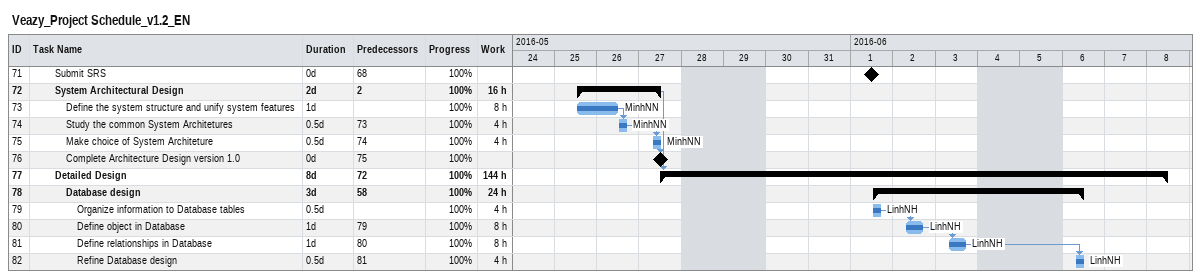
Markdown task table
Veazy_Project Schedule_v1.2_EN

| ID | Level | Task | Duration | Start | Finish | Predecessors | Resources | % complete | Work (h) |
|---|---|---|---|---|---|---|---|---|---|
| 71 | 3 | Submit SRS | 0d | 2016-06-01 | 2016-06-01 | 68 |  | 100 |  |
| 72 | 3 | **System Architectural Design** | 2d | 2016-05-25 | 2016-05-27 | 2 |  | 100 | 16 |
| 73 | 4 | Define the system structure and unify system features | 1d | 2016-05-25 | 2016-05-26 |  | MinhNN | 100 | 8 |
| 74 | 4 | Study the common System Architetures | 0.5d | 2016-05-26 | 2016-05-26 | 73 | MinhNN | 100 | 4 |
| 75 | 4 | Make choice of System Architeture | 0.5d | 2016-05-27 | 2016-05-27 | 74 | MinhNN | 100 | 4 |
| 76 | 4 | Complete Architecture Design version 1.0 | 0d | 2016-05-27 | 2016-05-27 | 75 |  | 100 |  |
| 77 | 3 | **Detailed Design** | 8d | 2016-05-27 | 2016-06-08 | 72 |  | 100 | 144 |
| 78 | 4 | **Database design** | 3d | 2016-06-01 | 2016-06-06 | 58 |  | 100 | 24 |
| 79 | 5 | Organize information to Database tables | 0.5d | 2016-06-01 | 2016-06-01 |  | LinhNH | 100 | 4 |
| 80 | 5 | Define object in Database | 1d | 2016-06-02 | 2016-06-02 | 79 | LinhNH | 100 | 8 |
| 81 | 5 | Define relationships in Database | 1d | 2016-06-03 | 2016-06-03 | 80 | LinhNH | 100 | 8 |
| 82 | 5 | Refine Database design | 0.5d | 2016-06-06 | 2016-06-06 | 81 | LinhNH | 100 | 4 |
